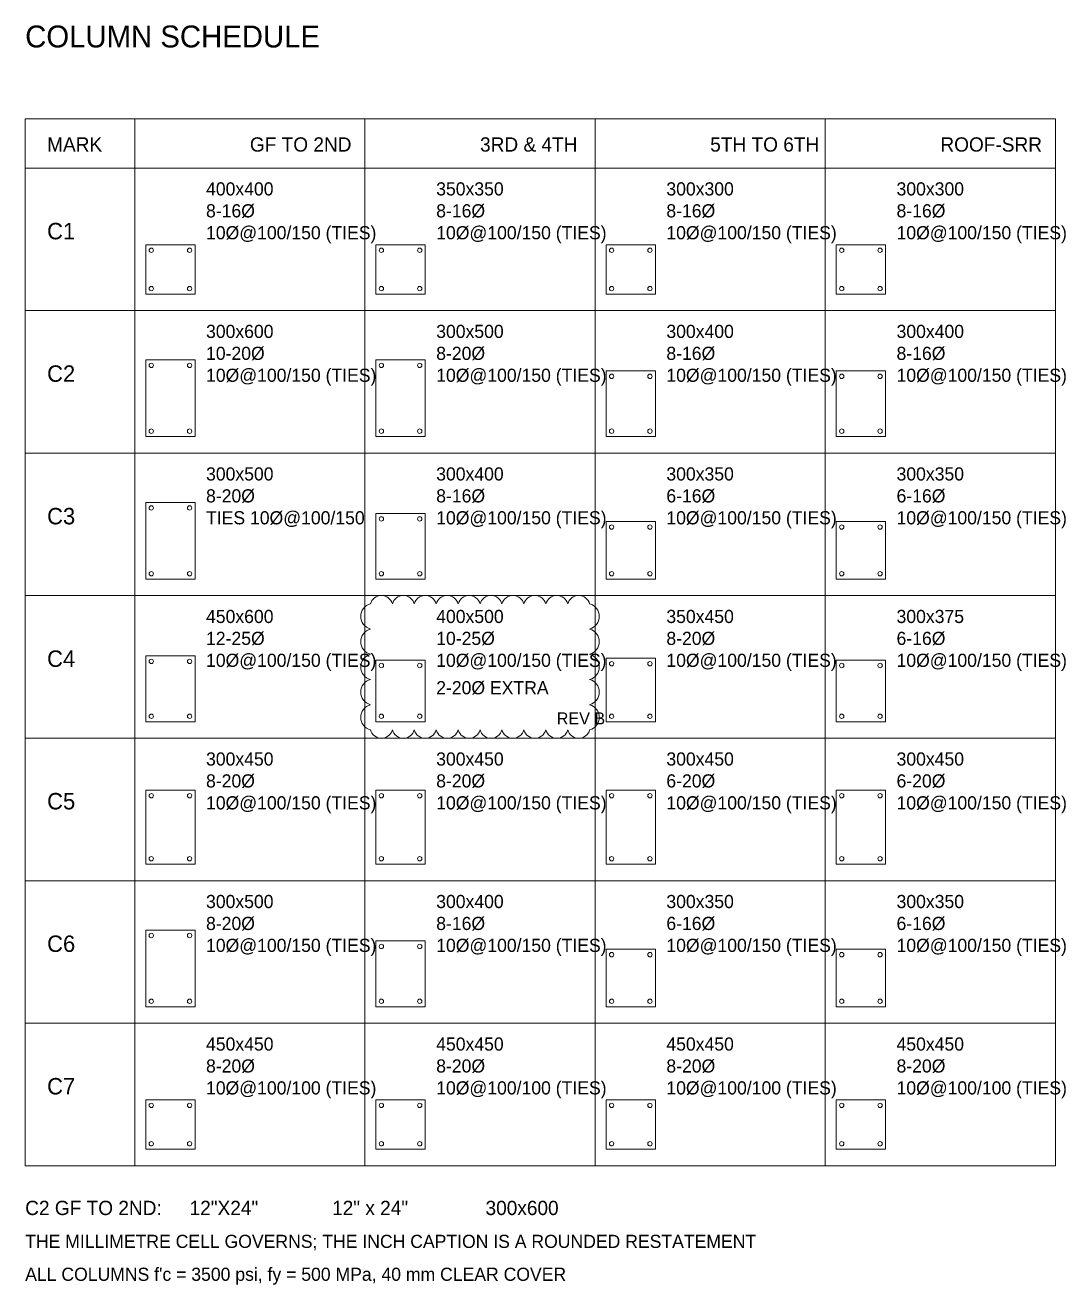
# Model space of a CAD drawing. Extents: x -3200 to 1422622, y -1410602 to 19050.
# Drawn here: x 1400000 to 1418989, y -420372 to -397394 of the extents above; entities that cross this region are included whole.
import ezdxf

# ---------------------------------------------------------------- set-up
doc = ezdxf.new("R2010")
doc.units = 0
doc.layers.get('0').update_dxf_attribs({"lineweight": 0, "plot": 0})
for name, color, linetype, lineweight, plot in [('Column', 1, 'Continuous', 0, False), ('Revision', 1, 'Continuous', 0, False), ('Rod-1', 6, 'Continuous', 0, False), ('Sheet', 7, 'Continuous', 0, False), ('Text-1', 7, 'Continuous', 0, False), ('Text-2', 7, 'Continuous', 0, False)]:
    doc.layers.add(name, color=color, linetype=linetype, lineweight=lineweight, plot=plot)

msp = doc.modelspace()

# ---------------------------------------------------------------- linework, layer by layer
for p, q in [((1400000, -399100), (1418800, -399100)), ((1400000, -399100), (1400000, -400000)), ((1402000, -399100), (1402000, -418200)), ((1406200, -399100), (1406200, -418200)), ((1410400, -399100), (1410400, -418200)), ((1414600, -399100), (1414600, -418200)), ((1418800, -399100), (1418800, -418200)), ((1400000, -400000), (1418800, -400000)), ((1400000, -400000), (1400000, -418200)), ((1400000, -402600), (1418800, -402600)), ((1400000, -405200), (1418800, -405200)), ((1400000, -407800), (1418800, -407800)), ((1400000, -410400), (1418800, -410400)), ((1400000, -413000), (1418800, -413000)), ((1400000, -415600), (1418800, -415600)), ((1400000, -418200), (1418800, -418200))]:
    msp.add_line(p, q)
at = {"layer": 'Column'}
for points in [[(1402200, -402300), (1403100, -402300), (1403100, -401400), (1402200, -401400)], [(1406400, -402300), (1407300, -402300), (1407300, -401400), (1406400, -401400)], [(1410600, -402300), (1411500, -402300), (1411500, -401400), (1410600, -401400)], [(1414800, -402300), (1415700, -402300), (1415700, -401400), (1414800, -401400)], [(1402200, -404900), (1403100, -404900), (1403100, -403500), (1402200, -403500)], [(1406400, -404900), (1407300, -404900), (1407300, -403500), (1406400, -403500)], [(1410600, -404900), (1411500, -404900), (1411500, -403700), (1410600, -403700)], [(1414800, -404900), (1415700, -404900), (1415700, -403700), (1414800, -403700)], [(1402200, -407500), (1403100, -407500), (1403100, -406100), (1402200, -406100)], [(1406400, -407500), (1407300, -407500), (1407300, -406300), (1406400, -406300)], [(1410600, -407500), (1411500, -407500), (1411500, -406450), (1410600, -406450)], [(1414800, -407500), (1415700, -407500), (1415700, -406450), (1414800, -406450)], [(1402200, -410100), (1403100, -410100), (1403100, -408900), (1402200, -408900)], [(1406400, -410100), (1407300, -410100), (1407300, -408975), (1406400, -408975)], [(1410600, -410100), (1411500, -410100), (1411500, -408943), (1410600, -408943)], [(1414800, -410100), (1415700, -410100), (1415700, -408975), (1414800, -408975)], [(1402200, -412700), (1403100, -412700), (1403100, -411350), (1402200, -411350)], [(1406400, -412700), (1407300, -412700), (1407300, -411350), (1406400, -411350)], [(1410600, -412700), (1411500, -412700), (1411500, -411350), (1410600, -411350)], [(1414800, -412700), (1415700, -412700), (1415700, -411350), (1414800, -411350)], [(1402200, -415300), (1403100, -415300), (1403100, -413900), (1402200, -413900)], [(1406400, -415300), (1407300, -415300), (1407300, -414100), (1406400, -414100)], [(1410600, -415300), (1411500, -415300), (1411500, -414250), (1410600, -414250)], [(1414800, -415300), (1415700, -415300), (1415700, -414250), (1414800, -414250)], [(1402200, -417900), (1403100, -417900), (1403100, -417000), (1402200, -417000)], [(1406400, -417900), (1407300, -417900), (1407300, -417000), (1406400, -417000)], [(1410600, -417900), (1411500, -417900), (1411500, -417000), (1410600, -417000)], [(1414800, -417900), (1415700, -417900), (1415700, -417000), (1414800, -417000)]]:
    msp.add_lwpolyline(points, close=True, dxfattribs=at)
at = {"layer": 'Revision'}
msp.add_lwpolyline([(1406300, -410250, 0.767327), (1406700, -410250, 0.767327), (1407100, -410250, 0.767327), (1407500, -410250, 0.767327), (1407900, -410250, 0.767327), (1408300, -410250, 0.767327), (1408700, -410250, 0.767327), (1409100, -410250, 0.767327), (1409500, -410250, 0.767327), (1409900, -410250, 0.767327), (1410300, -410250, 0.767327), (1410300, -409790, 0.767327), (1410300, -409330, 0.767327), (1410300, -408870, 0.767327), (1410300, -408410, 0.767327), (1410300, -407950, 0.767327), (1409900, -407950, 0.767327), (1409500, -407950, 0.767327), (1409100, -407950, 0.767327), (1408700, -407950, 0.767327), (1408300, -407950, 0.767327), (1407900, -407950, 0.767327), (1407500, -407950, 0.767327), (1407100, -407950, 0.767327), (1406700, -407950, 0.767327), (1406300, -407950, 0.767327), (1406300, -408410, 0.767327), (1406300, -408870, 0.767327), (1406300, -409330, 0.767327), (1406300, -409790, 0.767327)], format="xyb", close=True, dxfattribs=at)
at = {"layer": 'Rod-1'}
for centre in [(1402300, -401500), (1403000, -401500), (1406500, -401500), (1407200, -401500), (1410700, -401500), (1411400, -401500), (1414900, -401500), (1415600, -401500), (1402300, -402200), (1403000, -402200), (1406500, -402200), (1407200, -402200), (1410700, -402200), (1411400, -402200), (1414900, -402200), (1415600, -402200), (1402300, -403600), (1403000, -403600), (1406500, -403600), (1407200, -403600), (1410700, -403800), (1411400, -403800), (1414900, -403800), (1415600, -403800), (1402300, -404800), (1403000, -404800), (1406500, -404800), (1407200, -404800), (1410700, -404800), (1411400, -404800), (1414900, -404800), (1415600, -404800), (1402300, -406200), (1403000, -406200), (1406500, -406400), (1407200, -406400), (1410700, -406550), (1411400, -406550), (1414900, -406550), (1415600, -406550), (1402300, -407400), (1403000, -407400), (1406500, -407400), (1407200, -407400), (1410700, -407400), (1411400, -407400), (1414900, -407400), (1415600, -407400), (1402300, -409000), (1403000, -409000), (1410700, -409043), (1411400, -409043), (1406500, -409075), (1407200, -409075), (1414900, -409075), (1415600, -409075), (1402300, -410000), (1403000, -410000), (1406500, -410000), (1407200, -410000), (1410700, -410000), (1411400, -410000), (1414900, -410000), (1415600, -410000), (1402300, -411450), (1403000, -411450), (1406500, -411450), (1407200, -411450), (1410700, -411450), (1411400, -411450), (1414900, -411450), (1415600, -411450), (1402300, -412600), (1403000, -412600), (1406500, -412600), (1407200, -412600), (1410700, -412600), (1411400, -412600), (1414900, -412600), (1415600, -412600), (1402300, -414000), (1403000, -414000), (1406500, -414200), (1407200, -414200), (1410700, -414350), (1411400, -414350), (1414900, -414350), (1415600, -414350), (1402300, -415200), (1403000, -415200), (1406500, -415200), (1407200, -415200), (1410700, -415200), (1411400, -415200), (1414900, -415200), (1415600, -415200), (1402300, -417100), (1403000, -417100), (1406500, -417100), (1407200, -417100), (1410700, -417100), (1411400, -417100), (1414900, -417100), (1415600, -417100), (1402300, -417800), (1403000, -417800), (1406500, -417800), (1407200, -417800), (1410700, -417800), (1411400, -417800), (1414900, -417800), (1415600, -417800)]:
    msp.add_circle(centre, 40, dxfattribs=at)

# ---------------------------------------------------------------- texts
at = {"layer": 'Revision'}
msp.add_text('REV B', height=220, dxfattribs=at).set_placement((1409700, -410150))
at = {"layer": 'Sheet'}
msp.add_text('COLUMN SCHEDULE', height=400, dxfattribs=at).set_placement((1400000, -397800))
at = {"layer": 'Text-1'}
for s, height, p in [('MARK', 260, (1400400, -399700)), ('GF TO 2ND', 260, (1404100, -399700)), ('3RD & 4TH', 260, (1408300, -399700)), ('5TH TO 6TH', 260, (1412500, -399700)), ('ROOF-SRR', 260, (1416700, -399700)), ('400x400', 240, (1403300, -400500)), ('350x350', 240, (1407500, -400500)), ('300x300', 240, (1411700, -400500)), ('300x300', 240, (1415900, -400500)), ('8-16%%C', 240, (1403300, -400900)), ('8-16%%C', 240, (1407500, -400900)), ('8-16%%C', 240, (1411700, -400900)), ('8-16%%C', 240, (1415900, -400900)), ('C1', 300, (1400400, -401300)), ('10%%C@100/150 (TIES)', 240, (1403300, -401300)), ('10%%C@100/150 (TIES)', 240, (1407500, -401300)), ('10%%C@100/150 (TIES)', 240, (1411700, -401300)), ('10%%C@100/150 (TIES)', 240, (1415900, -401300)), ('300x600', 240, (1403300, -403100)), ('300x500', 240, (1407500, -403100)), ('300x400', 240, (1411700, -403100)), ('300x400', 240, (1415900, -403100)), ('10-20%%C', 240, (1403300, -403500)), ('8-20%%C', 240, (1407500, -403500)), ('8-16%%C', 240, (1411700, -403500)), ('8-16%%C', 240, (1415900, -403500)), ('C2', 300, (1400400, -403900)), ('10%%C@100/150 (TIES)', 240, (1403300, -403900)), ('10%%C@100/150 (TIES)', 240, (1407500, -403900)), ('10%%C@100/150 (TIES)', 240, (1411700, -403900)), ('10%%C@100/150 (TIES)', 240, (1415900, -403900)), ('300x500', 240, (1403300, -405700)), ('300x400', 240, (1407500, -405700)), ('300x350', 240, (1411700, -405700)), ('300x350', 240, (1415900, -405700)), ('8-20%%C', 240, (1403300, -406100)), ('8-16%%C', 240, (1407500, -406100)), ('6-16%%C', 240, (1411700, -406100)), ('6-16%%C', 240, (1415900, -406100)), ('C3', 300, (1400400, -406500)), ('TIES 10%%C@100/150', 240, (1403300, -406500)), ('10%%C@100/150 (TIES)', 240, (1407500, -406500)), ('10%%C@100/150 (TIES)', 240, (1411700, -406500)), ('10%%C@100/150 (TIES)', 240, (1415900, -406500)), ('450x600', 240, (1403300, -408300)), ('400x500', 240, (1407500, -408300)), ('350x450', 240, (1411700, -408300)), ('300x375', 240, (1415900, -408300)), ('12-25%%C', 240, (1403300, -408700)), ('10-25%%C', 240, (1407500, -408700)), ('8-20%%C', 240, (1411700, -408700)), ('6-16%%C', 240, (1415900, -408700)), ('C4', 300, (1400400, -409100)), ('10%%C@100/150 (TIES)', 240, (1403300, -409100)), ('10%%C@100/150 (TIES)', 240, (1407500, -409100)), ('10%%C@100/150 (TIES)', 240, (1411700, -409100)), ('10%%C@100/150 (TIES)', 240, (1415900, -409100)), ('300x450', 240, (1403300, -410900)), ('300x450', 240, (1407500, -410900)), ('300x450', 240, (1411700, -410900)), ('300x450', 240, (1415900, -410900)), ('8-20%%C', 240, (1403300, -411300)), ('8-20%%C', 240, (1407500, -411300)), ('6-20%%C', 240, (1411700, -411300)), ('6-20%%C', 240, (1415900, -411300)), ('C5', 300, (1400400, -411700)), ('10%%C@100/150 (TIES)', 240, (1403300, -411700)), ('10%%C@100/150 (TIES)', 240, (1407500, -411700)), ('10%%C@100/150 (TIES)', 240, (1411700, -411700)), ('10%%C@100/150 (TIES)', 240, (1415900, -411700)), ('300x500', 240, (1403300, -413500)), ('300x400', 240, (1407500, -413500)), ('300x350', 240, (1411700, -413500)), ('300x350', 240, (1415900, -413500)), ('8-20%%C', 240, (1403300, -413900)), ('8-16%%C', 240, (1407500, -413900)), ('6-16%%C', 240, (1411700, -413900)), ('6-16%%C', 240, (1415900, -413900)), ('C6', 300, (1400400, -414300)), ('10%%C@100/150 (TIES)', 240, (1403300, -414300)), ('10%%C@100/150 (TIES)', 240, (1407500, -414300)), ('10%%C@100/150 (TIES)', 240, (1411700, -414300)), ('10%%C@100/150 (TIES)', 240, (1415900, -414300)), ('450x450', 240, (1403300, -416100)), ('450x450', 240, (1407500, -416100)), ('450x450', 240, (1411700, -416100)), ('450x450', 240, (1415900, -416100)), ('8-20%%C', 240, (1403300, -416500)), ('8-20%%C', 240, (1407500, -416500)), ('8-20%%C', 240, (1411700, -416500)), ('8-20%%C', 240, (1415900, -416500)), ('C7', 300, (1400400, -416900)), ('10%%C@100/100 (TIES)', 240, (1403300, -416900)), ('10%%C@100/100 (TIES)', 240, (1407500, -416900)), ('10%%C@100/100 (TIES)', 240, (1411700, -416900)), ('10%%C@100/100 (TIES)', 240, (1415900, -416900)), ('C2 GF TO 2ND:', 260, (1400000, -419100)), ('12"X24"', 260, (1403000, -419100)), ('12" x 24"', 260, (1405600, -419100)), ('300x600', 260, (1408400, -419100)), ('THE MILLIMETRE CELL GOVERNS; THE INCH CAPTION IS A ROUNDED RESTATEMENT', 240, (1400000, -419700)), ("ALL COLUMNS f'c = 3500 psi, fy = 500 MPa, 40 mm CLEAR COVER", 240, (1400000, -420300))]:
    msp.add_text(s, height=height, dxfattribs=at).set_placement(p)
at = {"layer": 'Text-2'}
msp.add_text('2-20%%C EXTRA', height=240, dxfattribs=at).set_placement((1407500, -409600))

doc.saveas('drawing.dxf')
